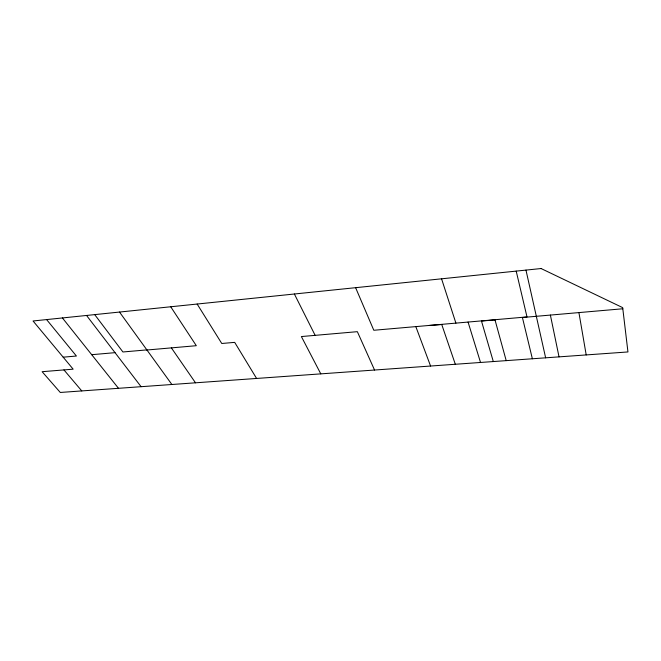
<?xml version="1.0" encoding="UTF-8"?>
<svg xmlns="http://www.w3.org/2000/svg" width="661" height="661" viewBox="0 0 661 661"><rect width="100%" height="100%" fill="white"/><g stroke="black" fill="none" stroke-linecap="round" stroke-linejoin="round"><path stroke-width="0.99" d="M63.183 357.18L76.412 356.031L46.601 319.585M91.714 354.693L115.039 352.66M146.866 349.892L122.913 351.974L94.705 314.619M146.949 350.008L196.317 345.703L170.72 306.77M494.998 319.899L481.489 321.072L493.313 361.559M622.819 308.77L522.413 317.511L532.369 358.774M63.952 369.92L81.782 390.924M62.415 317.949L118.501 388.304M86.55 315.462L141.09 386.693M119.509 312.058L171.885 384.495M171.381 347.876L195.499 382.81M197.152 304.043L221.766 343.489L234.688 342.365L256.592 378.447M320.792 373.87L301.375 336.556L357.353 331.673L374.547 370.036M294.376 294.005L315.148 335.35M355.61 287.684L373.804 330.269L526.999 316.925L516.2 271.109M415.827 326.608L430.575 366.037M428.7 325.493L441.755 324.534L455.322 364.269M441.565 278.818L455.908 323.122M468.062 322.064L480.53 362.468M494.949 319.717L506.21 360.642M525.974 270.101L545.639 357.824M550.382 315.074L559.032 356.874M578.92 312.595L586.2 354.932M541.086 268.54L33.05 320.982L73.156 369.169L42.122 371.697L60.283 392.46L627.95 351.949L622.679 307.638L541.086 268.54"/></g></svg>
